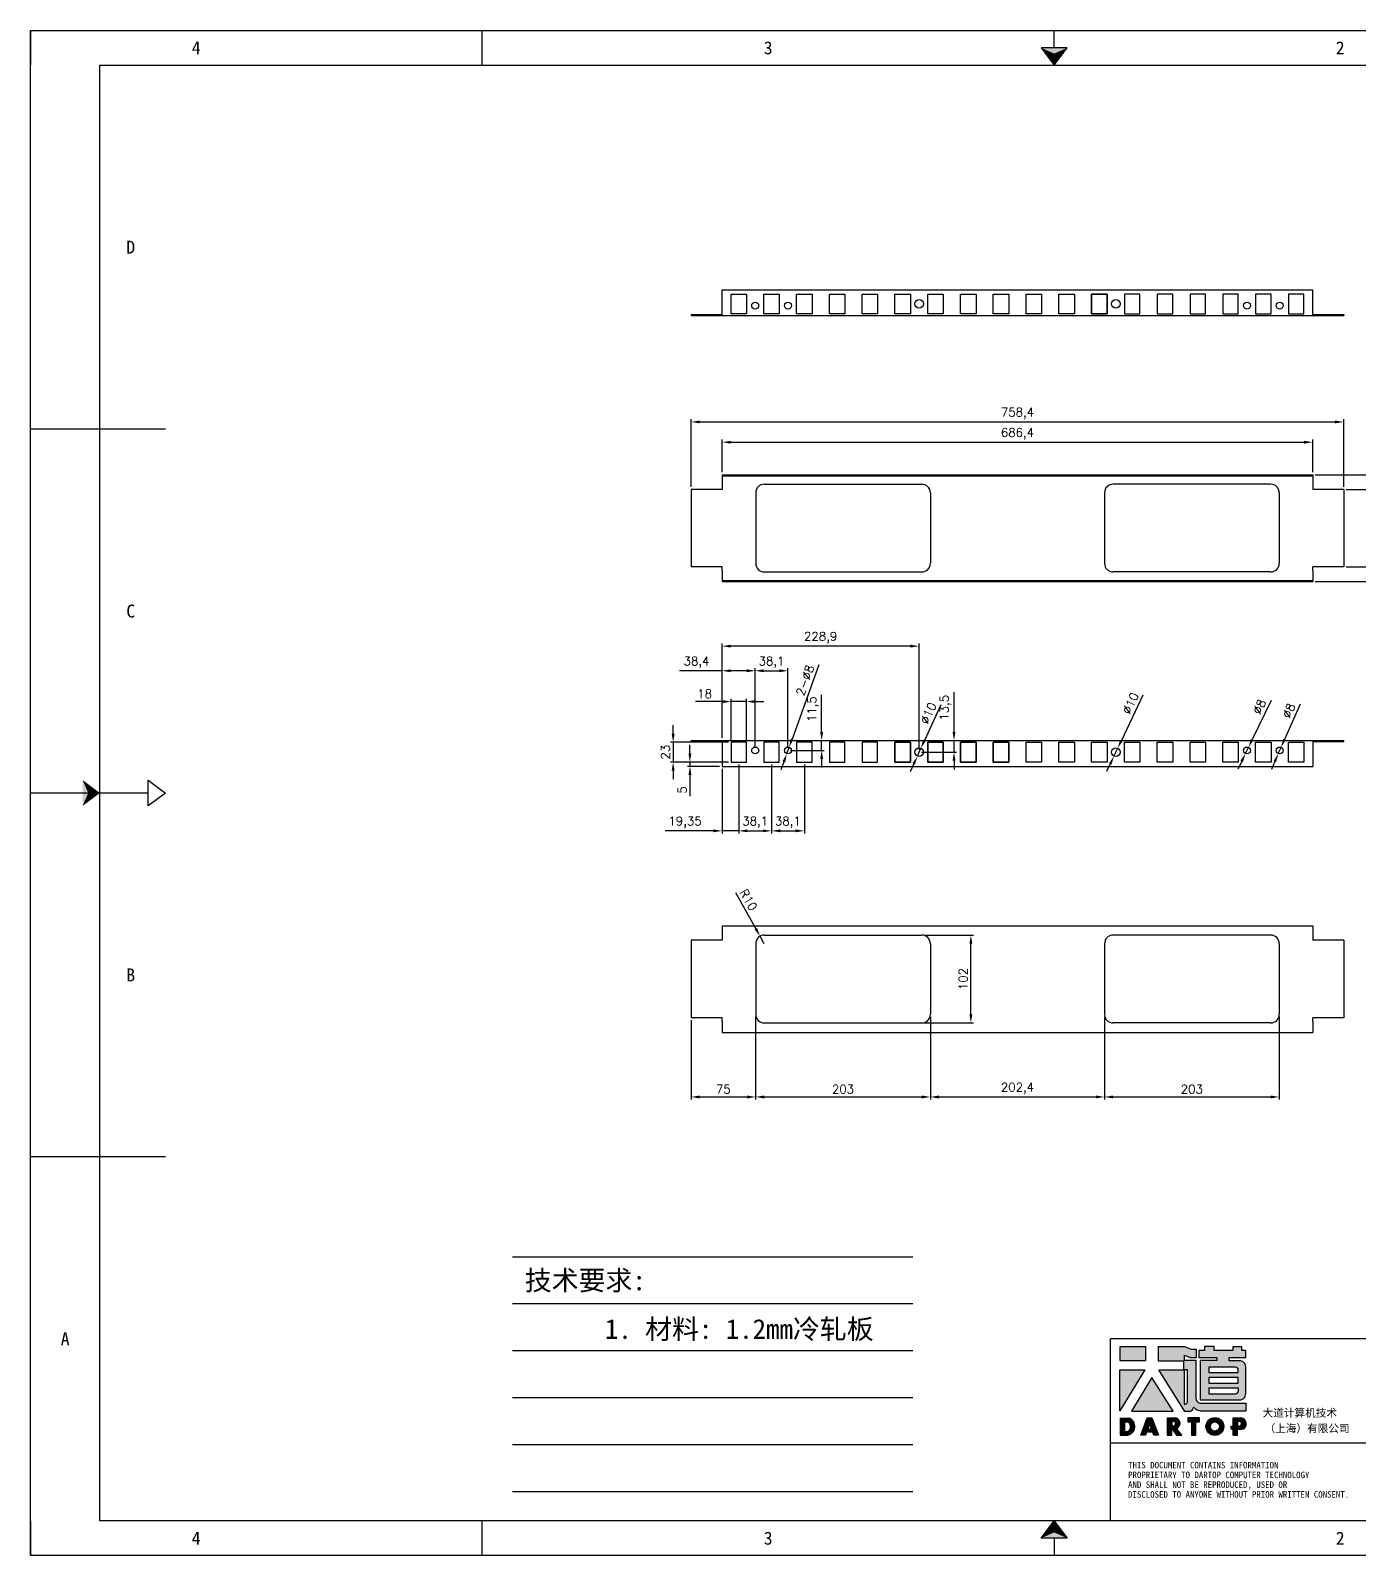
# Model space of a CAD drawing. Header units: millimetres. Extents: x 25928 to 50356, y -44172 to 20163.
# Drawn here: x 41948 to 43492, y 17646 to 19419 of the extents above; entities that cross this region are included whole.
import ezdxf
from ezdxf.enums import TextEntityAlignment as Align

# ---------------------------------------------------------------- set-up
doc = ezdxf.new("R2010")
doc.units = ezdxf.units.MM
doc.linetypes.add('DOT', pattern=[0.25, 0, -0.25])
doc.layers.add('4', color=7, linetype='Continuous')
doc.layers.add('print', color=30, linetype='Continuous')
doc.layers.add('dim', color=2, linetype='Continuous', lineweight=9)
doc.styles.add('Dartop', font='')
doc.styles.add('HZ', font='')
doc.styles.add('hzHT', font='simhei.ttf')
doc.styles.get("Standard").update_dxf_attribs({"font": 'txt', "bigfont": 'gbcbig.shx'})
doc.styles.get('Dartop').set_extended_font_data('FangSong_GB2312')
doc.styles.get('HZ').set_extended_font_data('SimSun')
doc.dimstyles.new('2-small', dxfattribs={"dimtxt": 10, "dimasz": 10, "dimexe": 3, "dimexo": 3, "dimgap": 4, "dimtad": 1, "dimtxsty": 'Standard', "dimcen": 5, "dimadec": 0, "dimazin": 0, "dimtfac": 1, "dimtmove": 0, "dimatfit": 3, "dimfxl": 0, "dimarcsym": 0})

# ---------------------------------------------------------------- blocks, each defined once
blk = doc.blocks.new('*U5')
at = {"color": 254, "linetype": 'Continuous', "extrusion": (0, 0, -1)}
for points in [[(-17, 0.333), (-16.812, 0.25), (-17, 0.5)], [(-17, 0.333), (-17, 0.5), (-17.188, 0.25)], [(-17, 0.333), (-17.188, 0.25), (-16.812, 0.25)]]:
    blk.add_solid(points, dxfattribs=at)
blk = doc.blocks.new('*U6')
at = {"color": 254, "linetype": 'Continuous'}
for points in [[(17, 21.667), (17.188, 21.75), (16.812, 21.75)], [(17, 21.667), (16.812, 21.75), (17, 21.5)], [(17, 21.667), (17, 21.5), (17.188, 21.75)]]:
    blk.add_solid(points, dxfattribs=at)
blk = doc.blocks.new('*U3')
at = {"color": 254, "linetype": 'Continuous', "extrusion": (0, 0, -1)}
for points in [[(-0.833, 11), (-0.75, 10.812), (-0.75, 11.188)], [(-0.833, 11), (-0.75, 11.188), (-1, 11)], [(-0.833, 11), (-1, 11), (-0.75, 10.812)]]:
    blk.add_solid(points, dxfattribs=at)
blk = doc.blocks.new('dadao')
for p, q in [((48, 19.2), (44.9, 10.4)), ((44.9, 10.4), (51.2, 10.4)), ((51.2, 10.4), (48, 19.2))]:
    blk.add_line(p, q)
for points in [[(41.8, 121.6), (41.8, 143.7), (-0.4, 143.7), (-0.4, 121.6), (41.8, 121.6)], [(104.8, 122), (104.8, 130.3), (114.1, 126.3), (124.2, 126.3), (124.2, 139.6), (115.9, 139.6), (105.1, 143.9), (61.5, 143.9)], [(61.7, 144), (61.7, 121.3), (103.9, 121.3)], [(113.4, 38.7), (105.1, 38.7), (63, 106.5), (103.9, 106.5), (103.9, 120.9), (103.9, 121.3)], [(109.7, 53.6), (109.7, 106.2), (104.3, 106.2), (104.3, 50.4), (106.6, 50.4)], [(144.6, 94.4), (144.6, 84.8), (192, 84.8), (192, 94.1), (144.9, 94.1)], [(0, 28), (0, 0), (11.8, 0)], [(0.1, 28), (14, 28)], [(76.8, 28.2), (76.8, 0), (84.1, 0), (84.1, 11.1), (91.6, -0.1), (100.3, -0.1), (91.7, 11.1)], [(76.8, 28.2), (90.6, 28.2)], [(120.2, 45), (119.5, 45), (119.5, 44.6)], [(183.7, 0), (183.7, 9.6), (180.6, 9.6), (180.6, 14.9), (183.8, 14.9), (183.8, 28.1), (196.1, 28.1), (196.5, 28.1)], [(7.1, 21.8), (7.1, 6.1), (12, 6.1)], [(7.1, 21.8), (11.4, 21.8)], [(84, 22.7), (84, 15.3), (87.2, 15.3)], [(84, 22.7), (87.3, 22.7)], [(183.7, 0), (190.9, 0), (190.9, 9.6), (198.8, 9.6)], [(194.9, 22.3), (190.8, 22.3), (190.8, 15), (194.4, 15)]]:
    blk.add_lwpolyline(points)
blk.add_lwpolyline([(137.1, 144.2), (137.1, 137.9), (128.3, 137.9), (128.3, 126.5), (157.3, 126.5), (157.3, 121.5), (130.3, 121.5), (130.3, 57.5), (194.4, 57.5, 0.414214), (204.4, 67.5), (204.4, 111.3, 0.414214), (194.4, 121.3), (177.5, 121.3), (177.5, 126.3), (204.7, 126.3), (204.7, 137.7), (198.2, 137.7), (198.2, 143.9), (183.3, 143.9), (183.3, 138), (153, 138), (153, 144.2), (137.1, 144.2)], format="xyb", close=True)
for points in [[(-0.3, 106.2), (40.4, 106.2), (-0.3, 39.7), (-0.3, 106.2)], [(51.7, 94.1), (18.4, 39.3), (86.2, 39.3)], [(43.8, 28.2), (51.8, 28.2), (62.6, -0.1), (55, -0.1), (53.2, 5), (42.9, 5), (41.1, 0), (33.6, 0)], [(110, 28.1), (110, 21.9), (116, 21.9), (116, -0.1), (123.2, -0.1), (123.2, 22), (129.2, 22), (129.2, 28.1), (110, 28.1)]]:
    blk.add_lwpolyline(points, close=True)
for points in [[(104.8, 122), (123.4, 122), (123.4, 60, 0.414214), (131.4, 52), (204.8, 52), (204.8, 39.1), (131.7, 39.1)], [(144.3, 110.8), (144.3, 101.8), (192.3, 101.8), (192.3, 105.5, 0.414214), (187.3, 110.5), (144.3, 110.5)], [(144.6, 77), (144.6, 67.5), (187.6, 67.5, 0.414214), (192.6, 72.5), (192.6, 76.4), (144.6, 76.4)]]:
    blk.add_lwpolyline(points, format="xyb")
for radius in [14.5, 7.44]:
    blk.add_circle((154.2, 14.2), radius)
for centre, radius, start, end in [((99.2, 60.7), 12.6, 305.6399, 325.969), ((9.6, 14.2), 14.4, 278.6604, 72.3203), ((88.6, 19.4), 8.95, 290.6073, 77.2124), ((111.6, 46.7), 8.19, 282.9811, 347.6627), ((136, 61.7), 22.9, 226.7358, 259.3209), ((195.7, 18.6), 9.51, 288.8959, 85.2442), ((8.5, 13.9), 8.49, 294.2143, 69.7177), ((86.4, 19), 3.8, 282.527, 76.7196), ((193.7, 18.7), 3.8, 280.9891, 72.5513)]:
    blk.add_arc(centre, radius, start, end)
blk = doc.blocks.new('*D45')
at = {"layer": 'Defpoints', "color": 0}
for p in [(43473.8, 18964.1), (42715.4, 18885.7), (43473.8, 18885.7)]:
    blk.add_point(p, dxfattribs=at)
at = {"layer": 'dim', "color": 0, "lineweight": -2}
for p, q in [((42715.4, 18888.7), (42715.4, 18967.1)), ((42725.4, 18964.1), (43463.8, 18964.1)), ((43473.8, 18888.7), (43473.8, 18967.1))]:
    blk.add_line(p, q, dxfattribs=at)
at = {"layer": 'dim', "color": 0}
for points in [[(42725.4, 18965.7), (42725.4, 18962.4), (42715.4, 18964.1)], [(43463.8, 18965.7), (43463.8, 18962.4), (43473.8, 18964.1)]]:
    blk.add_solid(points, dxfattribs=at)
at = {"layer": 'dim', "color": 0, "insert": (43094.6, 18973.9), "char_height": 10, "attachment_point": 5}
blk.add_mtext('758,4', dxfattribs=at)
blk = doc.blocks.new('*D46')
at = {"layer": 'Defpoints', "color": 0}
for p in [(43473.8, 18885.7), (43473.8, 18795.7), (43542.8, 18795.7)]:
    blk.add_point(p, dxfattribs=at)
at = {"layer": 'dim', "color": 0, "lineweight": -2}
for p, q in [((43476.8, 18885.7), (43545.8, 18885.7)), ((43542.8, 18875.7), (43542.8, 18805.7)), ((43476.8, 18795.7), (43545.8, 18795.7))]:
    blk.add_line(p, q, dxfattribs=at)
at = {"layer": 'dim', "color": 0}
for points in [[(43541.1, 18875.7), (43544.5, 18875.7), (43542.8, 18885.7)], [(43541.1, 18805.7), (43544.5, 18805.7), (43542.8, 18795.7)]]:
    blk.add_solid(points, dxfattribs=at)
at = {"layer": 'dim', "color": 0, "insert": (43533.8, 18840.7), "char_height": 10, "attachment_point": 5, "rotation": 90}
blk.add_mtext('90', dxfattribs=at)
blk = doc.blocks.new('*D47')
at = {"layer": 'Defpoints', "color": 0}
for p in [(43437.8, 18940.5), (42751.4, 18902.7), (43437.8, 18902.7)]:
    blk.add_point(p, dxfattribs=at)
at = {"layer": 'dim', "color": 0, "lineweight": -2}
for p, q in [((42751.4, 18905.7), (42751.4, 18943.5)), ((42761.4, 18940.5), (43427.8, 18940.5)), ((43437.8, 18905.7), (43437.8, 18943.5))]:
    blk.add_line(p, q, dxfattribs=at)
at = {"layer": 'dim', "color": 0}
for points in [[(42761.4, 18942.1), (42761.4, 18938.8), (42751.4, 18940.5)], [(43427.8, 18942.1), (43427.8, 18938.8), (43437.8, 18940.5)]]:
    blk.add_solid(points, dxfattribs=at)
at = {"layer": 'dim', "color": 0, "insert": (43094.6, 18950.3), "char_height": 10, "attachment_point": 5}
blk.add_mtext('686,4', dxfattribs=at)
blk = doc.blocks.new('*D48')
at = {"layer": 'Defpoints', "color": 0}
for p in [(43437.8, 18902.7), (43437.8, 18778.7), (43583, 18778.7)]:
    blk.add_point(p, dxfattribs=at)
at = {"layer": 'dim', "color": 0, "lineweight": -2}
for p, q in [((43440.8, 18902.7), (43586, 18902.7)), ((43583, 18892.7), (43583, 18788.7)), ((43440.8, 18778.7), (43586, 18778.7))]:
    blk.add_line(p, q, dxfattribs=at)
at = {"layer": 'dim', "color": 0}
for points in [[(43581.3, 18892.7), (43584.7, 18892.7), (43583, 18902.7)], [(43581.3, 18788.7), (43584.7, 18788.7), (43583, 18778.7)]]:
    blk.add_solid(points, dxfattribs=at)
at = {"layer": 'dim', "color": 0, "insert": (43574, 18840.7), "char_height": 10, "attachment_point": 5, "rotation": 90}
blk.add_mtext('124', dxfattribs=at)
blk = doc.blocks.new('*D50')
at = {"layer": 'Defpoints', "color": 0}
for p in [(42715.4, 18271.5), (42790.4, 18275.5), (42790.4, 18179.4)]:
    blk.add_point(p, dxfattribs=at)
at = {"layer": 'dim', "color": 0, "lineweight": -2}
for p, q in [((42715.4, 18268.5), (42715.4, 18176.4)), ((42790.4, 18272.5), (42790.4, 18176.4)), ((42725.4, 18179.4), (42780.4, 18179.4))]:
    blk.add_line(p, q, dxfattribs=at)
at = {"layer": 'dim', "color": 0}
for points in [[(42725.4, 18181.1), (42725.4, 18177.7), (42715.4, 18179.4)], [(42780.4, 18181.1), (42780.4, 18177.7), (42790.4, 18179.4)]]:
    blk.add_solid(points, dxfattribs=at)
at = {"layer": 'dim', "color": 0, "insert": (42752.9, 18188.4), "char_height": 10, "attachment_point": 5}
blk.add_mtext('75', dxfattribs=at)
blk = doc.blocks.new('*D51')
at = {"layer": 'Defpoints', "color": 0}
for p in [(42790.4, 18272.5), (42993.4, 18275.5), (42993.4, 18179.4)]:
    blk.add_point(p, dxfattribs=at)
at = {"layer": 'dim', "color": 0, "lineweight": -2}
for p, q in [((42790.4, 18269.5), (42790.4, 18176.4)), ((42993.4, 18272.5), (42993.4, 18176.4)), ((42800.4, 18179.4), (42983.4, 18179.4))]:
    blk.add_line(p, q, dxfattribs=at)
at = {"layer": 'dim', "color": 0}
for points in [[(42800.4, 18181.1), (42800.4, 18177.7), (42790.4, 18179.4)], [(42983.4, 18181.1), (42983.4, 18177.7), (42993.4, 18179.4)]]:
    blk.add_solid(points, dxfattribs=at)
at = {"layer": 'dim', "color": 0, "insert": (42891.9, 18188.4), "char_height": 10, "attachment_point": 5}
blk.add_mtext('203', dxfattribs=at)
blk = doc.blocks.new('*D52')
at = {"layer": 'Defpoints', "color": 0}
for p in [(42993.4, 18275.5), (43195.8, 18275.5), (43195.8, 18179.4)]:
    blk.add_point(p, dxfattribs=at)
at = {"layer": 'dim', "color": 0, "lineweight": -2}
for p, q in [((42993.4, 18272.5), (42993.4, 18176.4)), ((43195.8, 18272.5), (43195.8, 18176.4)), ((43003.4, 18179.4), (43185.8, 18179.4))]:
    blk.add_line(p, q, dxfattribs=at)
at = {"layer": 'dim', "color": 0}
for points in [[(43003.4, 18181.1), (43003.4, 18177.7), (42993.4, 18179.4)], [(43185.8, 18181.1), (43185.8, 18177.7), (43195.8, 18179.4)]]:
    blk.add_solid(points, dxfattribs=at)
at = {"layer": 'dim', "color": 0, "insert": (43094.6, 18189.2), "char_height": 10, "attachment_point": 5}
blk.add_mtext('202,4', dxfattribs=at)
blk = doc.blocks.new('*D53')
at = {"layer": 'Defpoints', "color": 0}
for p in [(43195.8, 18272.5), (43398.8, 18275.5), (43398.8, 18179.4)]:
    blk.add_point(p, dxfattribs=at)
at = {"layer": 'dim', "color": 0, "lineweight": -2}
for p, q in [((43195.8, 18269.5), (43195.8, 18176.4)), ((43398.8, 18272.5), (43398.8, 18176.4)), ((43205.8, 18179.4), (43388.8, 18179.4))]:
    blk.add_line(p, q, dxfattribs=at)
at = {"layer": 'dim', "color": 0}
for points in [[(43205.8, 18181.1), (43205.8, 18177.7), (43195.8, 18179.4)], [(43388.8, 18181.1), (43388.8, 18177.7), (43398.8, 18179.4)]]:
    blk.add_solid(points, dxfattribs=at)
at = {"layer": 'dim', "color": 0, "insert": (43297.3, 18188.4), "char_height": 10, "attachment_point": 5}
blk.add_mtext('203', dxfattribs=at)
blk = doc.blocks.new('*D54')
at = {"layer": 'Defpoints', "color": 0}
for p in [(42983.4, 18367.5), (43040.5, 18367.5), (42983.4, 18265.5)]:
    blk.add_point(p, dxfattribs=at)
at = {"layer": 'dim', "color": 0, "lineweight": -2}
for p, q in [((42986.4, 18367.5), (43043.5, 18367.5)), ((43040.5, 18275.5), (43040.5, 18357.5)), ((42986.4, 18265.5), (43043.5, 18265.5))]:
    blk.add_line(p, q, dxfattribs=at)
at = {"layer": 'dim', "color": 0}
for points in [[(43038.8, 18357.5), (43042.2, 18357.5), (43040.5, 18367.5)], [(43038.8, 18275.5), (43042.2, 18275.5), (43040.5, 18265.5)]]:
    blk.add_solid(points, dxfattribs=at)
at = {"layer": 'dim', "color": 0, "insert": (43031.5, 18316.5), "char_height": 10, "attachment_point": 5, "rotation": 90}
blk.add_mtext('102', dxfattribs=at)
blk = doc.blocks.new('*D55')
at = {"layer": 'Defpoints', "color": 0}
for p in [(42795.5, 18366.2), (42800.4, 18357.5)]:
    blk.add_point(p, dxfattribs=at)
at = {"layer": 'dim', "color": 0, "lineweight": -2}
for p, q in [((42766.9, 18417.1), (42790.6, 18374.9)), ((42800.4, 18357.5), (42795.5, 18366.2))]:
    blk.add_line(p, q, dxfattribs=at)
at = {"layer": 'dim', "color": 0}
blk.add_solid([(42792.1, 18375.8), (42789.2, 18374.1), (42795.5, 18366.2)], dxfattribs=at)
at = {"layer": 'dim', "color": 0, "insert": (42782, 18408.5), "char_height": 10, "attachment_point": 5, "rotation": 299.3838}
blk.add_mtext('R10', dxfattribs=at)
blk = doc.blocks.new('*D56')
at = {"layer": 'Defpoints', "color": 0}
for p in [(42751.4, 18563.7), (42770.8, 18568.7), (42770.8, 18488.7)]:
    blk.add_point(p, dxfattribs=at)
at = {"layer": 'dim', "color": 0, "lineweight": -2}
for p, q in [((42751.4, 18560.7), (42751.4, 18485.7)), ((42770.8, 18565.7), (42770.8, 18485.7)), ((42741.4, 18488.7), (42685.1, 18488.7)), ((42770.8, 18488.7), (42751.4, 18488.7)), ((42780.8, 18488.7), (42790.8, 18488.7))]:
    blk.add_line(p, q, dxfattribs=at)
at = {"layer": 'dim', "color": 0}
for points in [[(42741.4, 18490.4), (42741.4, 18487.1), (42751.4, 18488.7)], [(42780.8, 18490.4), (42780.8, 18487.1), (42770.8, 18488.7)]]:
    blk.add_solid(points, dxfattribs=at)
at = {"layer": 'dim', "color": 0, "insert": (42708.3, 18498.6), "char_height": 10, "attachment_point": 5}
blk.add_mtext('19,35', dxfattribs=at)
blk = doc.blocks.new('*D57')
at = {"layer": 'Defpoints', "color": 0}
for p in [(42770.8, 18568.7), (42808.9, 18568.7), (42808.9, 18488.7)]:
    blk.add_point(p, dxfattribs=at)
at = {"layer": 'dim', "color": 0, "lineweight": -2}
for p, q in [((42770.8, 18565.7), (42770.8, 18485.7)), ((42808.9, 18565.7), (42808.9, 18485.7)), ((42780.8, 18488.7), (42798.9, 18488.7))]:
    blk.add_line(p, q, dxfattribs=at)
at = {"layer": 'dim', "color": 0}
for points in [[(42780.8, 18490.4), (42780.8, 18487.1), (42770.8, 18488.7)], [(42798.9, 18490.4), (42798.9, 18487.1), (42808.9, 18488.7)]]:
    blk.add_solid(points, dxfattribs=at)
at = {"layer": 'dim', "color": 0, "insert": (42789.8, 18498.6), "char_height": 10, "attachment_point": 5}
blk.add_mtext('38,1', dxfattribs=at)
blk = doc.blocks.new('*D58')
at = {"layer": 'Defpoints', "color": 0}
for p in [(42808.9, 18568.7), (42847, 18568.7), (42847, 18488.7)]:
    blk.add_point(p, dxfattribs=at)
at = {"layer": 'dim', "color": 0, "lineweight": -2}
for p, q in [((42808.9, 18565.7), (42808.9, 18485.7)), ((42847, 18565.7), (42847, 18485.7)), ((42818.9, 18488.7), (42837, 18488.7))]:
    blk.add_line(p, q, dxfattribs=at)
at = {"layer": 'dim', "color": 0}
for points in [[(42818.9, 18490.4), (42818.9, 18487.1), (42808.9, 18488.7)], [(42837, 18490.4), (42837, 18487.1), (42847, 18488.7)]]:
    blk.add_solid(points, dxfattribs=at)
at = {"layer": 'dim', "color": 0, "insert": (42827.9, 18498.6), "char_height": 10, "attachment_point": 5}
blk.add_mtext('38,1', dxfattribs=at)
blk = doc.blocks.new('*D59')
at = {"layer": 'Defpoints', "color": 0}
for p in [(42779.8, 18639), (42761.8, 18591.7), (42779.8, 18591.7)]:
    blk.add_point(p, dxfattribs=at)
at = {"layer": 'dim', "color": 0, "lineweight": -2}
for p, q in [((42751.8, 18639), (42720.4, 18639)), ((42761.8, 18594.7), (42761.8, 18642)), ((42779.8, 18639), (42761.8, 18639)), ((42779.8, 18594.7), (42779.8, 18642)), ((42789.8, 18639), (42799.8, 18639))]:
    blk.add_line(p, q, dxfattribs=at)
at = {"layer": 'dim', "color": 0}
for points in [[(42751.8, 18640.7), (42751.8, 18637.3), (42761.8, 18639)], [(42789.8, 18640.7), (42789.8, 18637.3), (42779.8, 18639)]]:
    blk.add_solid(points, dxfattribs=at)
at = {"layer": 'dim', "color": 0, "insert": (42731.1, 18648), "char_height": 10, "attachment_point": 5}
blk.add_mtext('18', dxfattribs=at)
blk = doc.blocks.new('*D60')
at = {"layer": 'Defpoints', "color": 0}
for p in [(42761.8, 18591.7), (42694.5, 18568.7), (42761.8, 18568.7)]:
    blk.add_point(p, dxfattribs=at)
at = {"layer": 'dim', "color": 0, "lineweight": -2}
for p, q in [((42694.5, 18601.7), (42694.5, 18611.7)), ((42758.8, 18591.7), (42691.5, 18591.7)), ((42694.5, 18591.7), (42694.5, 18568.7)), ((42758.8, 18568.7), (42691.5, 18568.7)), ((42694.5, 18558.7), (42694.5, 18548.7))]:
    blk.add_line(p, q, dxfattribs=at)
at = {"layer": 'dim', "color": 0}
for points in [[(42692.8, 18601.7), (42696.2, 18601.7), (42694.5, 18591.7)], [(42692.8, 18558.7), (42696.2, 18558.7), (42694.5, 18568.7)]]:
    blk.add_solid(points, dxfattribs=at)
at = {"layer": 'dim', "color": 0, "insert": (42685.5, 18580.2), "char_height": 10, "attachment_point": 5, "rotation": 90}
blk.add_mtext('23', dxfattribs=at)
blk = doc.blocks.new('*D61')
at = {"layer": 'Defpoints', "color": 0}
for p in [(42714, 18563.7), (42751.4, 18563.7), (42761.8, 18568.7)]:
    blk.add_point(p, dxfattribs=at)
at = {"layer": 'dim', "color": 0, "lineweight": -2}
for p, q in [((42714, 18578.7), (42714, 18588.7)), ((42758.8, 18568.7), (42711, 18568.7)), ((42748.4, 18563.7), (42711, 18563.7)), ((42714, 18568.7), (42714, 18563.7)), ((42714, 18553.7), (42714, 18529))]:
    blk.add_line(p, q, dxfattribs=at)
at = {"layer": 'dim', "color": 0}
for points in [[(42712.3, 18578.7), (42715.7, 18578.7), (42714, 18568.7)], [(42712.3, 18553.7), (42715.7, 18553.7), (42714, 18563.7)]]:
    blk.add_solid(points, dxfattribs=at)
at = {"layer": 'dim', "color": 0, "insert": (42705, 18536.3), "char_height": 10, "attachment_point": 5, "rotation": 90}
blk.add_mtext('5', dxfattribs=at)
blk = doc.blocks.new('*D62')
at = {"layer": 'Defpoints', "color": 0}
for p in [(42827.9, 18674.8), (42789.8, 18582.2), (42827.9, 18582.2)]:
    blk.add_point(p, dxfattribs=at)
at = {"layer": 'dim', "color": 0, "lineweight": -2}
for p, q in [((42789.8, 18585.2), (42789.8, 18677.8)), ((42799.8, 18674.8), (42817.9, 18674.8)), ((42827.9, 18585.2), (42827.9, 18677.8))]:
    blk.add_line(p, q, dxfattribs=at)
at = {"layer": 'dim', "color": 0}
for points in [[(42799.8, 18676.5), (42799.8, 18673.1), (42789.8, 18674.8)], [(42817.9, 18676.5), (42817.9, 18673.1), (42827.9, 18674.8)]]:
    blk.add_solid(points, dxfattribs=at)
at = {"layer": 'dim', "color": 0, "insert": (42808.9, 18684.6), "char_height": 10, "attachment_point": 5}
blk.add_mtext('38,1', dxfattribs=at)
blk = doc.blocks.new('*D63')
at = {"layer": 'Defpoints', "color": 0}
for p in [(42751.4, 18674.8), (42751.4, 18593.7), (42789.8, 18582.2)]:
    blk.add_point(p, dxfattribs=at)
at = {"layer": 'dim', "color": 0, "lineweight": -2}
for p, q in [((42751.4, 18674.8), (42701.8, 18674.8)), ((42751.4, 18596.7), (42751.4, 18677.8)), ((42779.8, 18674.8), (42761.4, 18674.8)), ((42789.8, 18585.2), (42789.8, 18677.8))]:
    blk.add_line(p, q, dxfattribs=at)
at = {"layer": 'dim', "color": 0}
for points in [[(42761.4, 18676.5), (42761.4, 18673.1), (42751.4, 18674.8)], [(42779.8, 18676.5), (42779.8, 18673.1), (42789.8, 18674.8)]]:
    blk.add_solid(points, dxfattribs=at)
at = {"layer": 'dim', "color": 0, "insert": (42721.6, 18684.6), "char_height": 10, "attachment_point": 5}
blk.add_mtext('38,4', dxfattribs=at)
blk = doc.blocks.new('*D64')
at = {"layer": 'Defpoints', "color": 0}
for p in [(42827.9, 18593.7), (42827.9, 18582.2), (42867.1, 18593.7)]:
    blk.add_point(p, dxfattribs=at)
at = {"layer": 'dim', "color": 0, "lineweight": -2}
for p, q in [((42867.1, 18603.7), (42867.1, 18646.7)), ((42830.9, 18593.7), (42870.1, 18593.7)), ((42830.9, 18582.2), (42870.1, 18582.2)), ((42867.1, 18582.2), (42867.1, 18593.7)), ((42867.1, 18572.2), (42867.1, 18562.2))]:
    blk.add_line(p, q, dxfattribs=at)
at = {"layer": 'dim', "color": 0}
for points in [[(42865.4, 18603.7), (42868.8, 18603.7), (42867.1, 18593.7)], [(42865.4, 18572.2), (42868.8, 18572.2), (42867.1, 18582.2)]]:
    blk.add_solid(points, dxfattribs=at)
at = {"layer": 'dim', "color": 0, "insert": (42857.3, 18630.2), "char_height": 10, "attachment_point": 5, "rotation": 90}
blk.add_mtext('11,5', dxfattribs=at)
blk = doc.blocks.new('*D65')
at = {"layer": 'Defpoints', "color": 0}
for p in [(42826.6, 18578.4), (42829.3, 18585.9)]:
    blk.add_point(p, dxfattribs=at)
at = {"layer": 'dim', "color": 0, "lineweight": -2}
for p, q in [((42863.8, 18681.6), (42832.7, 18595.3)), ((42826.6, 18578.4), (42829.3, 18585.9)), ((42823.2, 18569), (42819.8, 18559.6))]:
    blk.add_line(p, q, dxfattribs=at)
at = {"layer": 'dim', "color": 0}
for points in [[(42831.1, 18595.9), (42834.2, 18594.8), (42829.3, 18585.9)], [(42821.6, 18569.6), (42824.7, 18568.4), (42826.6, 18578.4)]]:
    blk.add_solid(points, dxfattribs=at)
at = {"layer": 'dim', "color": 0, "insert": (42847.8, 18663.7), "char_height": 10, "attachment_point": 5, "rotation": 70.1555}
blk.add_mtext('2-∅8', dxfattribs=at)
blk = doc.blocks.new('*D66')
at = {"layer": 'Defpoints', "color": 0}
for p in [(42982.4, 18584.7), (42978.3, 18575.6)]:
    blk.add_point(p, dxfattribs=at)
at = {"layer": 'dim', "color": 0, "lineweight": -2}
for p, q in [((43005.4, 18635.1), (42986.6, 18593.8)), ((42978.3, 18575.6), (42982.4, 18584.7)), ((42974.1, 18566.5), (42969.9, 18557.4))]:
    blk.add_line(p, q, dxfattribs=at)
at = {"layer": 'dim', "color": 0}
for points in [[(42985, 18594.5), (42988.1, 18593.1), (42982.4, 18584.7)], [(42972.6, 18567.2), (42975.6, 18565.8), (42978.3, 18575.6)]]:
    blk.add_solid(points, dxfattribs=at)
at = {"layer": 'dim', "color": 0, "insert": (42991.1, 18625.4), "char_height": 10, "attachment_point": 5, "rotation": 65.4674}
blk.add_mtext('∅10', dxfattribs=at)
blk = doc.blocks.new('*D67')
at = {"layer": 'Defpoints', "color": 0}
for p in [(43211.1, 18584.7), (43206.8, 18575.6)]:
    blk.add_point(p, dxfattribs=at)
at = {"layer": 'dim', "color": 0, "lineweight": -2}
for p, q in [((43240.4, 18646.5), (43215.4, 18593.7)), ((43206.8, 18575.6), (43211.1, 18584.7)), ((43202.5, 18566.6), (43198.2, 18557.6))]:
    blk.add_line(p, q, dxfattribs=at)
at = {"layer": 'dim', "color": 0}
for points in [[(43213.9, 18594.4), (43216.9, 18593), (43211.1, 18584.7)], [(43201, 18567.3), (43204, 18565.9), (43206.8, 18575.6)]]:
    blk.add_solid(points, dxfattribs=at)
at = {"layer": 'dim', "color": 0, "insert": (43226, 18637), "char_height": 10, "attachment_point": 5, "rotation": 64.5924}
blk.add_mtext('∅10', dxfattribs=at)
blk = doc.blocks.new('*D68')
at = {"layer": 'Defpoints', "color": 0}
for p in [(43359.6, 18578.6), (43363.1, 18585.8)]:
    blk.add_point(p, dxfattribs=at)
at = {"layer": 'dim', "color": 0, "lineweight": -2}
for p, q in [((43389.3, 18640.2), (43367.4, 18594.8)), ((43359.6, 18578.6), (43363.1, 18585.8)), ((43355.3, 18569.5), (43350.9, 18560.5))]:
    blk.add_line(p, q, dxfattribs=at)
at = {"layer": 'dim', "color": 0}
for points in [[(43365.9, 18595.5), (43368.9, 18594), (43363.1, 18585.8)], [(43353.8, 18570.3), (43356.8, 18568.8), (43359.6, 18578.6)]]:
    blk.add_solid(points, dxfattribs=at)
at = {"layer": 'dim', "color": 0, "insert": (43375.8, 18633), "char_height": 10, "attachment_point": 5, "rotation": 64.2966}
blk.add_mtext('∅8', dxfattribs=at)
blk = doc.blocks.new('*D69')
at = {"layer": 'Defpoints', "color": 0}
for p in [(43397.8, 18578.5), (43401, 18585.8)]:
    blk.add_point(p, dxfattribs=at)
at = {"layer": 'dim', "color": 0, "lineweight": -2}
for p, q in [((43423.2, 18636), (43405.1, 18595)), ((43397.8, 18578.5), (43401, 18585.8)), ((43393.8, 18569.3), (43389.7, 18560.2))]:
    blk.add_line(p, q, dxfattribs=at)
at = {"layer": 'dim', "color": 0}
for points in [[(43403.5, 18595.6), (43406.6, 18594.3), (43401, 18585.8)], [(43392.3, 18570), (43395.3, 18568.7), (43397.8, 18578.5)]]:
    blk.add_solid(points, dxfattribs=at)
at = {"layer": 'dim', "color": 0, "insert": (43410, 18628.4), "char_height": 10, "attachment_point": 5, "rotation": 66.2129}
blk.add_mtext('∅8', dxfattribs=at)
blk = doc.blocks.new('*D70')
at = {"layer": 'Defpoints', "color": 0}
for p in [(42751.4, 18703.4), (42751.4, 18593.7), (42980.3, 18580.2)]:
    blk.add_point(p, dxfattribs=at)
at = {"layer": 'dim', "color": 0, "lineweight": -2}
for p, q in [((42751.4, 18596.7), (42751.4, 18706.4)), ((42970.3, 18703.4), (42761.4, 18703.4)), ((42980.3, 18583.2), (42980.3, 18706.4))]:
    blk.add_line(p, q, dxfattribs=at)
at = {"layer": 'dim', "color": 0}
for points in [[(42761.4, 18705.1), (42761.4, 18701.8), (42751.4, 18703.4)], [(42970.3, 18705.1), (42970.3, 18701.8), (42980.3, 18703.4)]]:
    blk.add_solid(points, dxfattribs=at)
at = {"layer": 'dim', "color": 0, "insert": (42865.9, 18713.3), "char_height": 10, "attachment_point": 5}
blk.add_mtext('228,9', dxfattribs=at)
blk = doc.blocks.new('*D71')
at = {"layer": 'Defpoints', "color": 0}
for p in [(42980.3, 18593.7), (42980.3, 18580.2), (43020.9, 18593.7)]:
    blk.add_point(p, dxfattribs=at)
at = {"layer": 'dim', "color": 0, "lineweight": -2}
for p, q in [((43020.9, 18603.7), (43020.9, 18650)), ((42983.3, 18593.7), (43023.9, 18593.7)), ((42983.3, 18580.2), (43023.9, 18580.2)), ((43020.9, 18580.2), (43020.9, 18593.7)), ((43020.9, 18570.2), (43020.9, 18560.2))]:
    blk.add_line(p, q, dxfattribs=at)
at = {"layer": 'dim', "color": 0}
for points in [[(43019.2, 18603.7), (43022.6, 18603.7), (43020.9, 18593.7)], [(43019.2, 18570.2), (43022.6, 18570.2), (43020.9, 18580.2)]]:
    blk.add_solid(points, dxfattribs=at)
at = {"layer": 'dim', "color": 0, "insert": (43011.1, 18631.8), "char_height": 10, "attachment_point": 5, "rotation": 90}
blk.add_mtext('13,5', dxfattribs=at)

msp = doc.modelspace()

# ---------------------------------------------------------------- hatches: boundary and pattern name
for points in [[(43243.784, 17888.832), (43213.649, 17888.832), (43213.649, 17873.088), (43243.784, 17873.088)], [(43242.814, 17862.072), (43213.73, 17862.072), (43213.73, 17814.586)], [(43250.876, 17853.454), (43227.101, 17814.269), (43275.513, 17814.269)], [(43306.252, 17806.252), (43292.494, 17806.252), (43292.494, 17801.887), (43296.787, 17801.887), (43296.787, 17786.157), (43301.926, 17786.157), (43301.926, 17801.897), (43306.252, 17801.897)]]:
    msp.add_hatch(color=0).paths.add_polyline_path(points)
h = msp.add_hatch(color=0)
h.paths.add_polyline_path([(43288.818, 17879.264), (43295.469, 17876.39), (43302.659, 17876.39), (43302.659, 17885.907), (43296.727, 17885.907), (43288.998, 17888.96), (43258.023, 17888.96), (43258.023, 17872.865), (43288.161, 17872.865), (43288.161, 17872.539), (43288.161, 17862.252), (43258.936, 17862.252), (43288.996, 17813.876), (43294.948, 17813.876, 0.27937482), (43299.294, 17818.102), (43299.294, 17818.324), (43299.819, 17818.324, 0.14314537), (43308.013, 17814.154), (43360.247, 17814.154), (43360.247, 17823.329), (43307.791, 17823.329, -0.41421356), (43302.077, 17829.042), (43302.077, 17873.373), (43288.818, 17873.373)])
h.paths.add_polyline_path([(43288.465, 17862.046), (43292.294, 17862.046), (43292.294, 17824.499, -0.08893574), (43290.075, 17822.217), (43288.451, 17822.217)], flags=16)
h = msp.add_hatch(color=0)
h.paths.add_polyline_path([(43360.157, 17884.575), (43355.51, 17884.575), (43355.51, 17888.996), (43344.887, 17888.996), (43344.887, 17884.796), (43323.2, 17884.796), (43323.2, 17889.217), (43311.841, 17889.217), (43311.841, 17884.714), (43305.565, 17884.714), (43305.565, 17876.564), (43326.276, 17876.564), (43326.276, 17872.959), (43306.977, 17872.959), (43306.977, 17827.319), (43352.794, 17827.319, 0.41421356), (43359.936, 17834.461), (43359.936, 17865.716, 0.41421356), (43352.794, 17872.858), (43340.682, 17872.858), (43340.682, 17876.395), (43360.157, 17876.395)])
h.paths.add_polyline_path([(43347.734, 17865.121, -0.41421356), (43351.305, 17861.55), (43351.305, 17858.931), (43317.003, 17858.931), (43317.003, 17865.121)], flags=16)
h.paths.add_polyline_path([(43351.083, 17853.404), (43351.083, 17846.773), (43317.224, 17846.773), (43317.224, 17853.404)], flags=16)
h.paths.add_polyline_path([(43351.526, 17840.804), (43351.526, 17837.964, -0.41421356), (43347.955, 17834.393), (43317.224, 17834.393), (43317.224, 17840.804)], flags=16)
h = msp.add_hatch(color=0)
h.paths.add_polyline_path([(43223.922, 17806.18), (43213.944, 17806.18), (43213.944, 17786.217), (43222.347, 17786.217, 0.79301591)])
h.paths.add_polyline_path([(43222.495, 17790.589), (43219.006, 17790.589), (43219.006, 17801.808), (43222.11, 17801.808, -0.67136089)], flags=16)
h = msp.add_hatch(color=0)
h.paths.add_polyline_path([(43250.951, 17806.344), (43245.257, 17806.344), (43237.934, 17786.196), (43243.328, 17786.196), (43244.597, 17789.767), (43251.904, 17789.767), (43253.201, 17786.153), (43258.638, 17786.153)])
h.paths.add_polyline_path([(43250.508, 17793.615), (43245.981, 17793.615), (43248.203, 17799.947)], flags=16)
h = msp.add_hatch(color=0)
h.paths.add_polyline_path([(43278.629, 17806.33), (43268.816, 17806.33), (43268.816, 17786.185), (43274.002, 17786.185), (43274.002, 17794.171), (43279.332, 17786.113), (43285.598, 17786.113), (43279.464, 17794.12, 0.74405494)])
h.paths.add_polyline_path([(43273.954, 17797.153), (43273.954, 17802.443), (43276.272, 17802.443, -0.79680897), (43276.238, 17797.153)], flags=16)
h = msp.add_hatch(color=0)
h.paths.add_polyline_path([(43313.732, 17796.33, 1), (43334.418, 17796.33, 1)])
h.paths.add_polyline_path([(43329.388, 17796.33, -1), (43318.761, 17796.33, -1)], flags=16)
h = msp.add_hatch(color=0)
h.paths.add_polyline_path([(43354.259, 17806.282), (43353.963, 17806.282), (43345.214, 17806.282), (43345.214, 17796.881), (43342.893, 17796.881), (43342.893, 17793.064), (43345.177, 17793.064), (43345.177, 17786.22), (43350.284, 17786.22), (43350.284, 17793.091), (43355.895, 17793.091, 0.81230381)])
h.paths.add_polyline_path([(43350.208, 17796.907), (43350.208, 17802.165), (43353.114, 17802.165, -0.77821343), (43352.817, 17796.907)], flags=16)

# ---------------------------------------------------------------- linework, layer by layer
at = {"color": 0, "linetype": 'DOT'}
for p, q in [((41947.688, 19419.062), (44466.86, 19419.062)), ((41947.688, 17686.676), (41947.688, 19378.774)), ((44466.86, 17646.388), (41947.688, 17646.388))]:
    msp.add_line(p, q, dxfattribs=at)
at = {"color": 0}
for p, q in [((41947.688, 19419.062), (41947.688, 19378.774)), ((42472.601, 19378.774), (42472.601, 19419.062)), ((43137.354, 19398.918), (43137.354, 19419.062)), ((42028.264, 17686.676), (42028.264, 19378.774)), ((42028.264, 19378.774), (44426.572, 19378.774)), ((42104.464, 18955.75), (41947.688, 18955.75)), ((42084.32, 18532.725), (41947.688, 18532.725)), ((42104.464, 18109.701), (41947.688, 18109.701)), ((44426.572, 17898.188), (43202.822, 17898.188)), ((43202.822, 17686.676), (43202.822, 17898.188)), ((43202.822, 17777.324), (43504.983, 17777.324)), ((41947.688, 17686.676), (41947.688, 17646.388)), ((44426.572, 17686.676), (42028.264, 17686.676)), ((42472.601, 17646.388), (42472.601, 17686.676)), ((43137.354, 17666.532), (43137.354, 17646.388))]:
    msp.add_line(p, q, dxfattribs=at)
for p, q in [((42751.427, 19117.757), (43437.827, 19117.757)), ((42751.427, 19087.757), (42751.427, 19117.757)), ((43437.827, 19087.757), (43437.827, 19117.757)), ((42715.427, 19088.957), (42751.427, 19088.957)), ((42715.427, 19088.957), (42715.427, 19087.757)), ((42715.427, 19087.757), (43473.827, 19087.757)), ((43437.827, 19088.957), (43473.827, 19088.957)), ((43473.827, 19088.957), (43473.827, 19087.757)), ((42751.427, 18902.706), (43437.827, 18902.706)), ((42751.427, 18902.706), (42751.427, 18885.706)), ((42751.427, 18901.506), (43437.827, 18901.506)), ((43437.827, 18902.706), (43437.827, 18890.006)), ((42715.427, 18885.706), (42715.427, 18795.706)), ((42751.427, 18885.706), (42715.427, 18885.706)), ((42790.427, 18881.706), (42790.427, 18799.706)), ((42800.427, 18891.706), (42983.427, 18891.706)), ((42993.427, 18881.706), (42993.427, 18799.706)), ((43195.827, 18881.706), (43195.827, 18799.706)), ((43388.827, 18891.706), (43205.827, 18891.706)), ((43398.827, 18881.706), (43398.827, 18799.706)), ((43437.827, 18890.006), (43437.827, 18885.706)), ((43473.827, 18885.706), (43437.827, 18885.706)), ((43473.827, 18885.706), (43473.827, 18795.706)), ((42751.427, 18795.706), (42715.427, 18795.706)), ((42751.427, 18791.406), (42751.427, 18795.706)), ((42751.427, 18791.406), (42751.427, 18778.706)), ((43473.827, 18795.706), (43437.827, 18795.706)), ((43437.827, 18791.406), (43437.827, 18795.706)), ((43437.827, 18791.406), (43437.827, 18778.706)), ((42751.427, 18779.906), (43437.827, 18779.906)), ((42751.427, 18778.706), (43437.827, 18778.706)), ((42800.427, 18789.706), (42983.427, 18789.706)), ((43388.827, 18789.706), (43205.827, 18789.706)), ((42715.427, 18593.654), (43473.827, 18593.654)), ((42715.427, 18592.454), (42715.427, 18593.654)), ((42715.427, 18592.454), (42751.427, 18592.454)), ((42751.427, 18593.654), (42751.427, 18563.654)), ((43437.827, 18593.654), (43437.827, 18563.654)), ((43437.827, 18592.454), (43473.827, 18592.454)), ((43473.827, 18592.454), (43473.827, 18593.654)), ((42751.427, 18563.654), (43437.827, 18563.654)), ((42751.427, 18378.506), (43437.827, 18378.506)), ((42751.427, 18378.506), (42751.427, 18361.506)), ((42800.427, 18367.506), (42983.427, 18367.506)), ((43388.827, 18367.506), (43205.827, 18367.506)), ((43437.827, 18378.506), (43437.827, 18365.806)), ((43437.827, 18365.806), (43437.827, 18361.506)), ((42715.427, 18361.506), (42715.427, 18271.506)), ((42751.427, 18361.506), (42715.427, 18361.506)), ((42790.427, 18357.506), (42790.427, 18275.506)), ((42993.427, 18357.506), (42993.427, 18275.506)), ((43195.827, 18357.506), (43195.827, 18275.506)), ((43398.827, 18357.506), (43398.827, 18275.506)), ((43473.827, 18361.506), (43437.827, 18361.506)), ((43473.827, 18361.506), (43473.827, 18271.506)), ((42751.427, 18271.506), (42715.427, 18271.506)), ((42751.427, 18267.206), (42751.427, 18271.506)), ((42751.427, 18267.206), (42751.427, 18254.506)), ((42800.427, 18265.506), (42983.427, 18265.506)), ((43388.827, 18265.506), (43205.827, 18265.506)), ((43473.827, 18271.506), (43437.827, 18271.506)), ((43437.827, 18267.206), (43437.827, 18271.506)), ((43437.827, 18267.206), (43437.827, 18254.506)), ((42751.427, 18254.506), (43437.827, 18254.506))]:
    msp.add_line(p, q)
for points in [[(43137.354, 19378.774), (43152.462, 19398.918), (43122.246, 19398.918), (43137.354, 19378.774)], [(42104.464, 18532.725), (42084.32, 18517.617), (42084.32, 18547.833), (42104.464, 18532.725)], [(43137.354, 17686.676), (43152.462, 17666.532), (43122.246, 17666.532), (43137.354, 17686.676)]]:
    msp.add_lwpolyline(points, close=True, dxfattribs=at)
for points in [[(42779.777, 19089.757), (42761.777, 19089.757), (42761.777, 19112.757), (42779.777, 19112.757)], [(42817.877, 19089.757), (42799.877, 19089.757), (42799.877, 19112.757), (42817.877, 19112.757)], [(42855.977, 19089.757), (42837.977, 19089.757), (42837.977, 19112.757), (42855.977, 19112.757)], [(42894.077, 19089.757), (42876.077, 19089.757), (42876.077, 19112.757), (42894.077, 19112.757)], [(42932.177, 19089.757), (42914.177, 19089.757), (42914.177, 19112.757), (42932.177, 19112.757)], [(42970.277, 19089.757), (42952.277, 19089.757), (42952.277, 19112.757), (42970.277, 19112.757)], [(43008.377, 19089.757), (42990.377, 19089.757), (42990.377, 19112.757), (43008.377, 19112.757)], [(43008.377, 19089.757), (42990.377, 19089.757), (42990.377, 19112.757), (43008.377, 19112.757)], [(43046.477, 19089.757), (43028.477, 19089.757), (43028.477, 19112.757), (43046.477, 19112.757)], [(43046.477, 19089.757), (43028.477, 19089.757), (43028.477, 19112.757), (43046.477, 19112.757)], [(43084.577, 19089.757), (43066.577, 19089.757), (43066.577, 19112.757), (43084.577, 19112.757)], [(43122.677, 19089.757), (43104.677, 19089.757), (43104.677, 19112.757), (43122.677, 19112.757)], [(43160.777, 19089.757), (43142.777, 19089.757), (43142.777, 19112.757), (43160.777, 19112.757)], [(43180.877, 19089.757), (43198.877, 19089.757), (43198.877, 19112.757), (43180.877, 19112.757)], [(43180.877, 19089.757), (43198.877, 19089.757), (43198.877, 19112.757), (43180.877, 19112.757)], [(43198.877, 19089.757), (43180.877, 19089.757), (43180.877, 19112.757), (43198.877, 19112.757)], [(43218.977, 19089.757), (43236.977, 19089.757), (43236.977, 19112.757), (43218.977, 19112.757)], [(43257.077, 19089.757), (43275.077, 19089.757), (43275.077, 19112.757), (43257.077, 19112.757)], [(43295.177, 19089.757), (43313.177, 19089.757), (43313.177, 19112.757), (43295.177, 19112.757)], [(43333.277, 19089.757), (43351.277, 19089.757), (43351.277, 19112.757), (43333.277, 19112.757)], [(43371.377, 19089.757), (43389.377, 19089.757), (43389.377, 19112.757), (43371.377, 19112.757)], [(43409.477, 19089.757), (43427.477, 19089.757), (43427.477, 19112.757), (43409.477, 19112.757)], [(42779.777, 18591.654), (42761.777, 18591.654), (42761.777, 18568.654), (42779.777, 18568.654)], [(42817.877, 18591.654), (42799.877, 18591.654), (42799.877, 18568.654), (42817.877, 18568.654)], [(42855.977, 18591.654), (42837.977, 18591.654), (42837.977, 18568.654), (42855.977, 18568.654)], [(42894.077, 18591.654), (42876.077, 18591.654), (42876.077, 18568.654), (42894.077, 18568.654)], [(42932.177, 18591.654), (42914.177, 18591.654), (42914.177, 18568.654), (42932.177, 18568.654)], [(42932.177, 18591.654), (42914.177, 18591.654), (42914.177, 18568.654), (42932.177, 18568.654)], [(42952.277, 18591.654), (42970.277, 18591.654), (42970.277, 18568.654), (42952.277, 18568.654)], [(42952.277, 18591.654), (42970.277, 18591.654), (42970.277, 18568.654), (42952.277, 18568.654)], [(42970.277, 18591.654), (42952.277, 18591.654), (42952.277, 18568.654), (42970.277, 18568.654)], [(42970.277, 18591.654), (42952.277, 18591.654), (42952.277, 18568.654), (42970.277, 18568.654)], [(42970.277, 18591.654), (42952.277, 18591.654), (42952.277, 18568.654), (42970.277, 18568.654)], [(42990.377, 18591.654), (43008.377, 18591.654), (43008.377, 18568.654), (42990.377, 18568.654)], [(42990.377, 18591.654), (43008.377, 18591.654), (43008.377, 18568.654), (42990.377, 18568.654)], [(43008.377, 18591.654), (42990.377, 18591.654), (42990.377, 18568.654), (43008.377, 18568.654)], [(43008.377, 18591.654), (42990.377, 18591.654), (42990.377, 18568.654), (43008.377, 18568.654)], [(43008.377, 18591.654), (42990.377, 18591.654), (42990.377, 18568.654), (43008.377, 18568.654)], [(43028.477, 18591.654), (43046.477, 18591.654), (43046.477, 18568.654), (43028.477, 18568.654)], [(43028.477, 18591.654), (43046.477, 18591.654), (43046.477, 18568.654), (43028.477, 18568.654)], [(43046.477, 18591.654), (43028.477, 18591.654), (43028.477, 18568.654), (43046.477, 18568.654)], [(43046.477, 18591.654), (43028.477, 18591.654), (43028.477, 18568.654), (43046.477, 18568.654)], [(43066.577, 18591.654), (43084.577, 18591.654), (43084.577, 18568.654), (43066.577, 18568.654)], [(43066.577, 18591.654), (43084.577, 18591.654), (43084.577, 18568.654), (43066.577, 18568.654)], [(43084.577, 18591.654), (43066.577, 18591.654), (43066.577, 18568.654), (43084.577, 18568.654)], [(43104.677, 18591.654), (43122.677, 18591.654), (43122.677, 18568.654), (43104.677, 18568.654)], [(43142.777, 18591.654), (43160.777, 18591.654), (43160.777, 18568.654), (43142.777, 18568.654)], [(43180.877, 18591.654), (43198.877, 18591.654), (43198.877, 18568.654), (43180.877, 18568.654)], [(43180.877, 18591.654), (43198.877, 18591.654), (43198.877, 18568.654), (43180.877, 18568.654)], [(43218.977, 18591.654), (43236.977, 18591.654), (43236.977, 18568.654), (43218.977, 18568.654)], [(43257.077, 18591.654), (43275.077, 18591.654), (43275.077, 18568.654), (43257.077, 18568.654)], [(43295.177, 18591.654), (43313.177, 18591.654), (43313.177, 18568.654), (43295.177, 18568.654)], [(43333.277, 18591.654), (43351.277, 18591.654), (43351.277, 18568.654), (43333.277, 18568.654)], [(43371.377, 18591.654), (43389.377, 18591.654), (43389.377, 18568.654), (43371.377, 18568.654)], [(43409.477, 18591.654), (43427.477, 18591.654), (43427.477, 18568.654), (43409.477, 18568.654)]]:
    msp.add_lwpolyline(points, close=True)
for centre, radius in [((42789.827, 19099.257), 4), ((42827.927, 19099.257), 4), ((42980.327, 19101.257), 5), ((43208.927, 19101.257), 5), ((43361.327, 19099.257), 4), ((43399.427, 19099.257), 4), ((42789.827, 18582.154), 4), ((42827.927, 18582.154), 4), ((42980.327, 18580.154), 5), ((43208.927, 18580.154), 5), ((43361.327, 18582.154), 4), ((43399.427, 18582.154), 4)]:
    msp.add_circle(centre, radius)
for centre, start, end in [((42800.427, 18881.706), 90, 180), ((42983.427, 18881.706), 0, 90), ((43205.827, 18881.706), 90, 180), ((43388.827, 18881.706), 0, 90), ((42800.427, 18799.706), 180, 270), ((42983.427, 18799.706), 270, 0), ((43205.827, 18799.706), 180, 270), ((43388.827, 18799.706), 270, 0), ((42800.427, 18357.506), 90, 180), ((42983.427, 18357.506), 0, 90), ((43205.827, 18357.506), 90, 180), ((43388.827, 18357.506), 0, 90), ((42800.427, 18275.506), 180, 270), ((42983.427, 18275.506), 270, 0), ((43205.827, 18275.506), 180, 270), ((43388.827, 18275.506), 270, 0)]:
    msp.add_arc(centre, 10, start, end)
at = {"layer": 'Defpoints'}
for p, q in [((42508.005, 17993.738), (42973.043, 17993.738)), ((42508.005, 17939.138), (42973.043, 17939.138)), ((42508.005, 17939.138), (42973.043, 17939.138)), ((42508.005, 17884.538), (42973.043, 17884.538)), ((42508.005, 17829.938), (42973.043, 17829.938)), ((42508.005, 17775.338), (42973.043, 17775.338)), ((42508.005, 17720.738), (42973.043, 17720.738))]:
    msp.add_line(p, q, dxfattribs=at)
at = {"layer": 'print'}
msp.add_lwpolyline([(41947.688, 19419.062), (44507.148, 19419.062), (44507.148, 17646.388), (41947.688, 17646.388)], close=True, dxfattribs=at)

# ---------------------------------------------------------------- block references
at = {"color": 0, "linetype": 'Continuous', "xscale": 80.57610619627711, "yscale": 80.57610619687368, "zscale": 80.57610619687446}
for name, p in [('*U6', (41767.56, 17646.388)), ('*U3', (41947.688, 17646.388)), ('*U5', (41767.56, 17646.388))]:
    msp.add_blockref(name, p, dxfattribs=at)
at = {"color": 0, "xscale": 0.7141973048657924, "yscale": 0.7141973049202118, "zscale": 0.7141973049268417}
msp.add_blockref('dadao', (43213.944, 17786.217), dxfattribs=at)

# ---------------------------------------------------------------- texts
at = {"color": 0, "style": 'Dartop'}
for s, p in [('4', (42140.225, 19398.918)), ('3', (42804.978, 19398.918)), ('2', (43469.731, 19398.918)), ('D', (42064.176, 19167.262)), ('C', (42064.176, 18744.237)), ('B', (42064.176, 18321.213)), ('A', (41987.976, 17898.188)), ('4', (42140.225, 17666.532)), ('3', (42804.978, 17666.532)), ('2', (43469.731, 17666.532))]:
    msp.add_text(s, height=15.108, dxfattribs=at).set_placement(p, align=Align.MIDDLE_CENTER)
at = {"style": 'HZ'}
for s, p in [('技术要求:', (42592.46, 17966.182)), ('     1. 材料: 1.2mm冷轧板', (42732.327, 17909.696))]:
    msp.add_text(s, height=22.932, dxfattribs=at).set_placement(p, align=Align.MIDDLE_CENTER)
at = {"color": 0, "style": 'hzHT'}
for s, p in [('THIS DOCUMENT CONTAINS INFORMATION', (43223.217, 17747.637)), ('AND SHALL NOT BE REPRODUCED, USED OR', (43223.217, 17724.975)), ('PROPRIETARY TO DARTOP COMPUTER TECHNOLOGY', (43223.217, 17736.306)), ('DISCLOSED TO ANYONE WITHOUT PRIOR WRITTEN CONSENT.', (43223.217, 17713.644))]:
    msp.add_text(s, height=7.55401, dxfattribs=at).set_placement(p)
at = {"layer": '4', "color": 0, "style": 'hzHT'}
for s, p in [('大道计算机技术', (43379.454, 17807.637)), ('（上海）有限公司', (43381.735, 17789.57))]:
    msp.add_text(s, height=9.0648, dxfattribs=at).set_placement(p)

# ---------------------------------------------------------------- dimensions: what is measured, and where the dimension line sits
at = {"layer": 'dim'}
for base, p1, p2, picture, middle in [((43473.827, 18964.067), (42715.427, 18885.706), (43473.827, 18885.706), '*D45', (43094.627, 18964.067)), ((43437.827, 18940.477), (42751.427, 18902.706), (43437.827, 18902.706), '*D47', (43094.627, 18940.477)), ((42779.777, 18638.991), (42761.777, 18591.654), (42779.777, 18591.654), '*D59', (42731.11, 18638.991)), ((42770.777, 18488.74), (42751.427, 18563.654), (42770.777, 18568.654), '*D56', (42708.26, 18488.74))]:
    dim = msp.add_linear_dim(base=base, p1=p1, p2=p2, dimstyle='2-small', override={"dimpost": '\\X'}, dxfattribs=at)
    dim.commit()
    dim.dimension.update_dxf_attribs({"geometry": picture, "text_midpoint": middle, "dimtype": 160})
for base, p1, p2, picture, middle in [((43583.008, 18778.706), (43437.827, 18902.706), (43437.827, 18778.706), '*D48', (43574.008, 18840.706)), ((43542.787, 18795.706), (43473.827, 18885.706), (43473.827, 18795.706), '*D46', (43533.787, 18840.706)), ((43020.887, 18593.654), (42980.327, 18580.154), (42980.327, 18593.654), '*D71', (43011.054, 18631.821)), ((42867.102, 18593.654), (42827.927, 18582.154), (42827.927, 18593.654), '*D64', (42857.269, 18630.154)), ((42713.988, 18563.654), (42761.777, 18568.654), (42751.427, 18563.654), '*D61', (42704.988, 18536.321)), ((43040.499, 18367.506), (42983.427, 18265.506), (42983.427, 18367.506), '*D54', (43031.499, 18316.506))]:
    dim = msp.add_linear_dim(base=base, p1=p1, p2=p2, angle=90, dimstyle='2-small', override={"dimpost": '\\X'}, dxfattribs=at)
    dim.commit()
    dim.dimension.update_dxf_attribs({"geometry": picture, "text_midpoint": middle})
for base, p1, p2, picture, middle in [((42751.427, 18703.449), (42980.327, 18580.154), (42751.427, 18593.654), '*D70', (42865.877, 18713.282)), ((42751.427, 18674.808), (42789.827, 18582.154), (42751.427, 18593.654), '*D63', (42721.594, 18684.641)), ((42827.927, 18674.808), (42789.827, 18582.154), (42827.927, 18582.154), '*D62', (42808.877, 18684.641)), ((42808.877, 18488.74), (42770.777, 18568.654), (42808.877, 18568.654), '*D57', (42789.827, 18498.573)), ((42846.977, 18488.74), (42808.877, 18568.654), (42846.977, 18568.654), '*D58', (42827.927, 18498.573)), ((42790.427, 18179.396), (42715.427, 18271.506), (42790.427, 18275.506), '*D50', (42752.927, 18188.396)), ((42993.427, 18179.396), (42790.427, 18272.506), (42993.427, 18275.506), '*D51', (42891.927, 18188.396)), ((43195.827, 18179.396), (42993.427, 18275.506), (43195.827, 18275.506), '*D52', (43094.627, 18189.23)), ((43398.827, 18179.396), (43195.827, 18272.506), (43398.827, 18275.506), '*D53', (43297.327, 18188.396))]:
    dim = msp.add_linear_dim(base=base, p1=p1, p2=p2, dimstyle='2-small', override={"dimpost": '\\X'}, dxfattribs=at)
    dim.commit()
    dim.dimension.update_dxf_attribs({"geometry": picture, "text_midpoint": middle})
dim = msp.add_diameter_dim_2p(p1=(42826.569, 18578.392), p2=(42829.285, 18585.917), text='2-<>', dimstyle='2-small', override={"dimpost": '\\X'}, dxfattribs=at)
dim.commit()
dim.dimension.update_dxf_attribs({"geometry": '*D65', "text_midpoint": (42856.249, 18660.63), "dimtype": 163})
for p1, p2, picture, middle in [((43206.782, 18575.638), (43211.072, 18584.671), '*D67', (43234.082, 18633.112)), ((42978.251, 18575.606), (42982.403, 18584.703), '*D66', (42999.252, 18621.619)), ((43359.592, 18578.55), (43363.062, 18585.759), '*D68', (43383.91, 18629.072)), ((43397.814, 18578.494), (43401.04, 18585.815), '*D69', (43418.199, 18624.742))]:
    dim = msp.add_diameter_dim_2p(p1=p1, p2=p2, dimstyle='2-small', override={"dimpost": '\\X'}, dxfattribs=at)
    dim.commit()
    dim.dimension.update_dxf_attribs({"geometry": picture, "text_midpoint": middle, "dimtype": 163})
dim = msp.add_linear_dim(base=(42694.499, 18568.654), p1=(42761.777, 18591.654), p2=(42761.777, 18568.654), angle=90, dimstyle='2-small', override={"dimpost": '\\X'}, dxfattribs=at)
dim.commit()
dim.dimension.update_dxf_attribs({"geometry": '*D60', "text_midpoint": (42694.499, 18580.154), "dimtype": 160})
dim = msp.add_radius_dim(center=(42800.427, 18357.506), mpoint=(42795.52, 18366.22), dimstyle='2-small', override={"dimpost": '\\X'}, dxfattribs=at)
dim.commit()
dim.dimension.update_dxf_attribs({"geometry": '*D55', "text_midpoint": (42774.176, 18404.125), "dimtype": 164})

doc.saveas('drawing.dxf')
